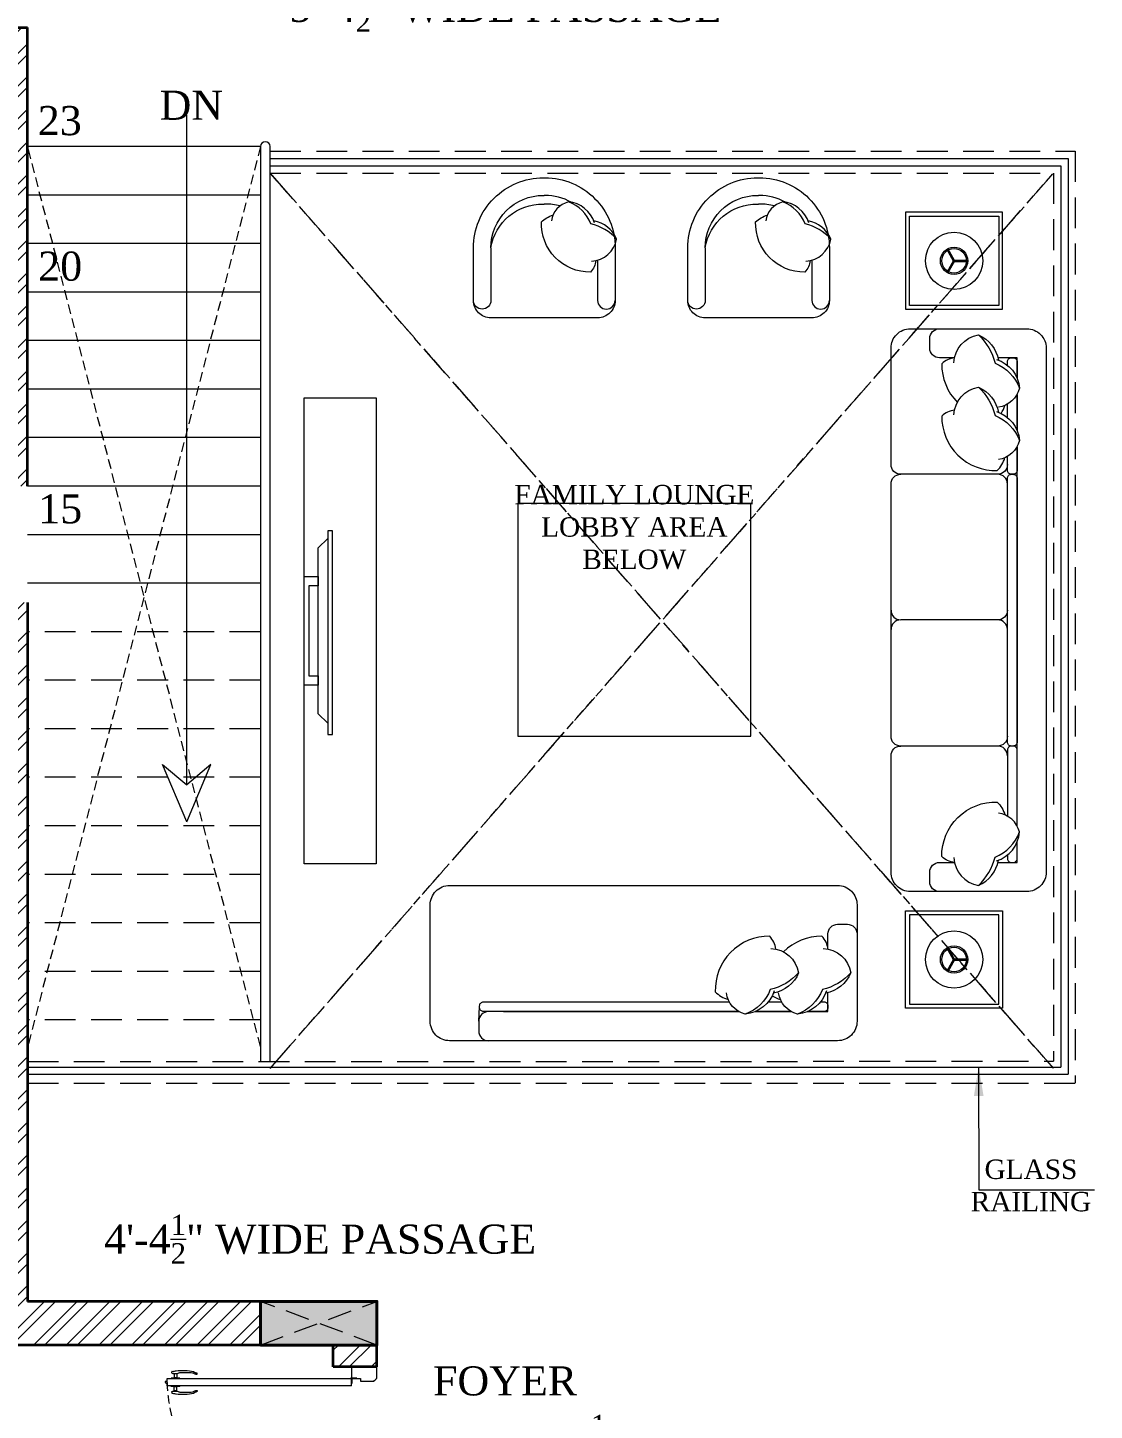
# Model space of a CAD drawing. Header units: inches. Extents: x -61 to 4103, y -308 to 989.
# Drawn here: x 1515.7 to 1735.7, y 253.7 to 538.7 of the extents above; entities that cross this region are included whole.
import ezdxf

# ---------------------------------------------------------------- set-up
doc = ezdxf.new("R2010")
doc.units = ezdxf.units.IN
for name, pattern in [('$0$$0$$0$HIDDEN', [9.525, 6.35, -3.175]), ('$2$$0$HIDDEN', [0.375, 0.25, -0.125]), ('AR-01-R0-COLUMN LAYOUT$0$$0$HIDDEN', [0.375, 0.25, -0.125]), ('AR-01-R0-COLUMN LAYOUT$0$$2$$0$HIDDEN', [0.375, 0.25, -0.125])]:
    doc.linetypes.add(name, pattern=pattern)
doc.layers.get('0').update_dxf_attribs({"lineweight": 0})
for name, color, linetype, lineweight in [('A-DOOR', 34, 'Continuous', 13), ('A-HATCH', 8, 'Continuous', 0), ('A-HIDDEN', 8, '$2$$0$HIDDEN', 9), ('A-RAILING', 120, 'Continuous', 13), ('A-STAIR', 5, 'Continuous', 9), ('A-TEXT', 2, 'Continuous', 13), ('A-WALL', 1, 'Continuous', 35), ('AR-01-R0-COLUMN LAYOUT$0$A-HIDDEN', 8, 'AR-01-R0-COLUMN LAYOUT$0$$2$$0$HIDDEN', 9), ('AR-01-R0-COLUMN LAYOUT$0$S-COLUMN FIRST FLOOR', 6, 'Continuous', 40), ('AR-01-R0-COLUMN LAYOUT$0$S-COLUMN GROUND FLOOR', 6, 'Continuous', 40), ('AR-01-R0-COLUMN LAYOUT$0$S-COLUMN HATCH FIRST FLOOR', 8, 'Continuous', 9), ('AR-01-R0-COLUMN LAYOUT$0$S-COLUMN HATCH GROUND FLOOR', 8, 'Continuous', 9), ('AR-01-R0-COLUMN LAYOUT$0$S-COLUMN S.F. HIDDEN', 8, 'AR-01-R0-COLUMN LAYOUT$0$$0$HIDDEN', 9)]:
    doc.layers.add(name, color=color, linetype=linetype, lineweight=lineweight)
doc.layers.add('A-FURNITURE', color=35, linetype='Continuous', lineweight=13, true_color=0xab6a54)
doc.styles.add('$1$$0$STYLE1', font='romantic.ttf', dxfattribs={"height": 6})
doc.styles.get("Standard").update_dxf_attribs({"font": 'arial.ttf', "height": 9})
doc.dimstyles.get("Standard").update_dxf_attribs({"dimtxt": 18, "dimasz": 6, "dimexe": 0, "dimexo": 6, "dimgap": 0.09, "dimtad": 0, "dimtih": 1, "dimtoh": 1, "dimdec": 1, "dimzin": 0, "dimdsep": 46, "dimlunit": 4, "dimtxsty": 'Standard', "dimblk": 'OBLIQUE', "dimcen": 0.09, "dimclrd": 256, "dimclre": 256, "dimclrt": 256, "dimadec": 0, "dimazin": 0, "dimtfac": 1, "dimtdec": 1, "dimtofl": 0, "dimtmove": 1, "dimatfit": 3, "dimfxl": 1, "dimtolj": 1, "dimtzin": 0, "dimlwd": -1, "dimlwe": -1, "dimarcsym": 0})
pattern_1 = [(45, (1377.729, -0.0001), (-3.367596, 3.367596), []), (45, (1379.974, -0.0001), (-3.367596, 3.367596), [])]

# ---------------------------------------------------------------- blocks, each defined once
blk = doc.blocks.new('$1$$0$handle_')
for p, q in [((-0.75, 0), (0.75, 0)), ((-3.84, -0.87), (-3.85, -0.92)), ((-0.75, -0.13), (-0.75, 0)), ((-0.75, -0.13), (0.75, -0.13)), ((-0.31, -0.13), (-0.31, -0.13)), ((0.3, -0.96), (-0.3, -0.96)), ((-0.29, -0.15), (0.29, -0.15)), ((-0.25, -0.9), (-0.25, -0.15)), ((-0.25, -0.9), (0.25, -0.9)), ((0.25, -0.9), (0.25, -0.15)), ((0.3, -0.96), (0.34, -0.95)), ((0.31, -0.13), (0.31, -0.13)), ((0.65, -1.05), (0.65, -1.23)), ((0.75, -0.13), (0.75, 0))]:
    blk.add_line(p, q)
for centre, radius, start, end in [((-3.78, -0.93), 0.0769, 167.6781, 262.0686), ((-3.77, -0.88), 0.0769, 88.2493, 167.6781), ((-0.3, -1.42), 0.464, 90.2821, 130.7273), ((-0.29, -0.13), 0.0185, 180, 270), ((-0.25, -0.96), 0.0532, 90, 180), ((0.25, -0.96), 0.0532, 0, 90), ((0.29, -0.13), 0.0185, 270, 360), ((0.42, -1.42), 0.478, 67.3956, 98.7522), ((0.57, -1.23), 0.0769, 278.1759, 360), ((0.57, -1.05), 0.0769, 360, 67.3956)]:
    blk.add_arc(centre, radius, start, end)
for points, knots in [([(0.58, -1.31), (0.24, -1.36), (-0.53, -1.5), (-2.81, -1.58), (-3.62, -1.04), (-3.78, -1.01), (-3.79, -1.01)], [0.064651, 0.064651, 0.064651, 0.064651, 0.450521, 1.832326, 2.246212, 2.27179, 2.27179, 2.27179, 2.27179]), ([(-0.6, -1.07), (-0.61, -1.07), (-0.62, -1.07), (-0.77, -1.09), (-0.93, -1.1), (-2.42, -1.12), (-2.75, -1.11), (-3.06, -1.04), (-3.11, -1.02), (-3.21, -0.99), (-3.25, -0.97), (-3.37, -0.91), (-3.43, -0.88), (-3.56, -0.84), (-3.61, -0.82), (-3.7, -0.81), (-3.73, -0.81), (-3.77, -0.81)], [0.667145, 0.667145, 0.667145, 0.667145, 0.681098, 0.681098, 1.004571, 1.004571, 1.651515, 1.651515, 1.812419, 1.812419, 1.988171, 1.988171, 2.163922, 2.163922, 2.251194, 2.251194, 2.323653, 2.323653, 2.323653, 2.323653])]:
    blk.add_open_spline(points, degree=3, knots=knots)
blk = doc.blocks.new("$1$$0$d3'")
at = {"layer": 'A-DOOR'}
for p, q in [((-3.36, 4.49), (-3.36, 37.09)), ((-2.11, 37.09), (-3.36, 37.09)), ((-2.58, 37.09), (-2.58, 37.43)), ((-2.11, 4.49), (-2.11, 37.09)), ((-36, 0), (-36, 4.4)), ((-34.03, 4.4), (-36, 4.4)), ((-34.03, 4.4), (-34.03, 2.9)), ((-34.03, 2.9), (-33.53, 2.9)), ((-33.53, 2.9), (-33.53, 0.5)), ((-3.36, 4.49), (-2.11, 4.49)), ((-2.03, 2.9), (-2.53, 2.9)), ((-2.53, 2.9), (-2.53, 0.5)), ((-2.03, 4.4), (-2.03, 2.9)), ((-2, 4.4), (0, 4.4)), ((-0.75, 4.4), (-0.75, 4.4)), ((-0.75, 4.4), (-0.75, 4.4)), ((0, 0), (0, 4.4)), ((-34.03, 0), (-36, 0)), ((-34.03, 0.14), (-34.03, 0)), ((-33.53, 0.5), (-33.67, 0.5)), ((-2.53, 0.5), (-2.4, 0.5)), ((-2.03, 0.14), (-2.03, 0)), ((-2.03, 0), (0, 0))]:
    blk.add_line(p, q, dxfattribs=at)
at = {"layer": 'A-DOOR', "lineweight": -3}
for p, q in [((-35.5, 4.4), (-35.5, 4.4)), ((-2.08, 4.49), (-2.95, 4.49)), ((-2.95, 4.47), (-2.95, 4.49)), ((-2.08, 4.47), (-2.95, 4.47)), ((-2.02, 4.41), (-2.02, 3.54)), ((-2.02, 3.54), (-2, 3.54)), ((-2, 4.41), (-2, 3.54))]:
    blk.add_line(p, q, dxfattribs=at)
blk.add_circle((-2.02, 4.47), 0.0663, dxfattribs=at)
at = {"layer": 'A-DOOR', "linetype": '$2$$0$HIDDEN', "ltscale": 6}
blk.add_arc((-1.47, 4.55), 32.56, 92.2361, 180.2684, dxfattribs=at)
at = {"layer": 'A-DOOR'}
for centre, radius, start, end in [((-2.58, 37.09), 0.337, 90, 180), ((-34.03, 0.5), 0.362, 270, 0), ((-2.03, 0.5), 0.362, 180, 270)]:
    blk.add_arc(centre, radius, start, end, dxfattribs=at)
at = {"layer": 'A-DOOR', "extrusion": (0, 0, -1), "zscale": -1, "rotation": 90}
blk.add_blockref('$1$$0$handle_', (3.36, 35.59), dxfattribs=at)
at = {"layer": 'A-DOOR', "rotation": 90}
blk.add_blockref('$1$$0$handle_', (-2.11, 35.59), dxfattribs=at)
blk = doc.blocks.new('$0$A$C067A41F5')
for p, q in [((117, 200.6), (116.81, 197.6)), ((18.89, 187.92), (20.3, 190.37)), ((19.11, 187.8), (20.52, 190.24)), ((19, 187.99), (16.18, 187.99)), ((19, 187.73), (16.18, 187.73)), ((18.89, 187.8), (20.3, 185.35)), ((19.11, 187.92), (20.52, 185.48)), ((18.89, 43.92), (20.3, 46.37)), ((19.11, 43.8), (20.52, 46.24)), ((19, 43.99), (16.18, 43.99)), ((19, 43.73), (16.18, 43.73)), ((18.89, 43.8), (20.3, 41.35)), ((19.11, 43.92), (20.52, 41.48))]:
    blk.add_line(p, q)
for points in [[(127, 176.6, -0.414214), (123, 172.6), (123, 172.6, 0.317837), (123, 172.6, -0.414214), (123, 172.6), (123, 172.6, 1.186185), (123, 172.6, -0.414214), (123, 172.6), (43, 172.6, -0.414214), (39, 176.6), (39, 200.6, -0.414214), (43, 204.6), (123, 204.6, -0.414214), (127, 200.6)], [(28, 173.86, -0.414214), (32, 169.86), (32, 145.86, -0.414214), (30, 143.86, -0.414214), (32, 141.86), (32, 89.86, -0.414214), (30, 87.86, -0.414214), (32, 85.86), (32, 61.86, -0.414214), (28, 57.86), (4, 57.86, -0.414214), (0, 61.86), (0, 169.86, -0.414214), (4, 173.86)], [(6, 88.66), (6, 143.06, -0.414214), (6.8, 143.86), (7.2, 143.86, -0.414214), (8, 143.06), (8, 88.66, -0.414214), (7.2, 87.86), (6.8, 87.86, -0.414214)]]:
    blk.add_lwpolyline(points, format="xyb", close=True)
for points in [[(111.9, 198.6), (115, 198.6, 0.414214), (117, 200.6), (117, 202.6, 0.414214), (115, 204.6)], [(40.27, 190.62, -0.14773), (46.12, 194.06, -0.213343), (51.28, 199.1, -0.178662)], [(46.53, 196.6), (45.8, 196.6, -0.414214), (45, 197.4), (45, 197.8, -0.414214), (45.8, 198.6)], [(49.21, 198.6), (45, 198.6), (45, 194.67, -0.414214)], [(45.31, 194.33, -0.306663), (51.28, 199.1, -0.30633), (55.17, 194.75, 0.872847)], [(45.8, 198.6), (49.21, 198.6, -0.414214)], [(51.05, 190.62, -0.14773), (56.89, 194.06, -0.213343), (62.05, 199.1, -0.178662)], [(52.53, 198.6), (59.98, 198.6, -0.414214)], [(56.08, 194.33, -0.306663), (62.05, 199.1, -0.30633), (65.95, 194.75, 0.872847)], [(63.31, 198.6), (116.01, 198.6, -0.414214), (116.81, 197.8), (116.81, 197.4, -0.414214), (116.01, 196.6), (65.32, 196.6, -0.414214)], [(46, 185.58, -0.356772), (40.27, 190.62, -0.249542), (45.47, 194.78, 9.61688)], [(56.78, 185.58, -0.356772), (51.05, 190.62, -0.249542), (56.24, 194.78, 9.61688)], [(57.3, 196.6), (54.55, 196.6, -0.414214)], [(56.48, 195.32, 0.071865), (54.8, 196.1, -7.115464)], [(55.77, 185.7, 0.165541), (57.01, 183.06, 0.425989), (68.24, 194.52, 0.121523), (65.57, 196.1, -7.115464)], [(45, 185.7), (45, 182.6, -0.414214), (43, 180.6), (41, 180.6, -0.414214), (39, 182.6)], [(45, 185.7, 0.165541), (46.23, 183.06, 0.200231), (54.17, 186.28, 0.121523)], [(22, 173.86, -0.414214), (24, 171.86), (24, 169.86, -0.414214), (22, 167.86), (18.9, 167.86)], [(13.98, 172.59, 0.14773), (10.54, 166.74, 0.213343), (5.5, 161.58)], [(19.02, 166.86, 0.356772), (13.98, 172.59, 0.249542), (9.83, 167.4)], [(10.27, 167.55, 0.306663), (5.5, 161.58, 0.30633), (9.86, 157.69)], [(8, 166.33), (8, 167.06, 0.414214), (7.2, 167.86), (6.8, 167.86, 0.414214), (6, 167.06)], [(6, 167.06), (6, 163.65, 0.412535)], [(18.9, 167.86, -0.165541), (21.54, 166.63, -0.425989), (10.09, 155.4, -0.121523), (8.51, 158.06)], [(6, 160.33), (6, 144.66, 0.414214), (6.8, 143.86), (7.2, 143.86, 0.414214), (8, 144.66), (8, 158.31, 0.412652)], [(8, 145.86, 0.414214), (10, 143.86), (30, 143.86, 0.415249)], [(8, 141.86, -0.414214), (10, 143.86)], [(8, 119.86, 0.414214), (10, 117.86)], [(8, 115.86, -0.414214), (10, 117.86), (30, 117.86, -0.41732)], [(8, 89.86, 0.414214), (10, 87.86)], [(6, 82.17), (6, 87.06, -0.414214), (6.8, 87.86), (7.2, 87.86, -0.414214), (8, 87.06), (8, 84.18, -0.126313)], [(8, 85.86, -0.414214), (10, 87.86), (30, 87.86, -0.41732)], [(18.9, 74.63, 0.165541), (21.54, 75.87, 0.425989), (10.09, 87.1, 0.121523), (8.51, 84.43)], [(10.27, 74.95, -0.306663), (5.5, 80.91, -0.30633), (9.86, 84.81)], [(13.98, 69.91, -0.14773), (10.54, 75.75, -0.213343), (5.5, 80.91)], [(6, 71.4), (6, 78.84, -0.414747)], [(8, 76.16), (8, 73.41, -0.414599)], [(9.29, 75.34, 0.071865), (8.51, 73.66)], [(19.02, 75.64, -0.356772), (13.98, 69.91, -0.249542), (9.83, 75.1)], [(10.27, 64.17, -0.306663), (5.5, 70.14, -0.30633), (9.86, 74.03)], [(18.9, 63.86, 0.165541), (21.54, 65.09, 0.200231), (18.32, 73.03)], [(13.98, 59.13, -0.14773), (10.54, 64.98, -0.213343), (5.5, 70.14)], [(6, 68.07), (6, 63.86), (9.93, 63.86, -0.414352)], [(6, 64.66), (6, 68.07, -0.414469)], [(8, 65.39), (8, 64.66, -0.414214), (7.2, 63.86), (6.8, 63.86, -0.414214), (6, 64.66)], [(19.02, 64.86, -0.356772), (13.98, 59.13, -0.249542), (9.83, 64.33)], [(18.9, 63.86), (22, 63.86, -0.414214), (24, 61.86), (24, 59.86, -0.414214), (22, 57.86)], [(59.31, 55.62), (70.31, 55.62, -0.414214), (73.91, 52.01), (73.91, 41.19, -0.414214), (59.49, 26.77), (59.31, 26.77), (59.13, 26.77, -0.414214), (44.7, 41.19), (44.7, 52.01, -0.414214), (48.31, 55.62), (59.31, 55.62)], [(103.49, 55.62), (114.49, 55.62, -0.414214), (118.1, 52.01), (118.1, 41.19, -0.414214), (103.67, 26.77), (103.49, 26.77), (103.31, 26.77, -0.414214), (88.88, 41.19), (88.88, 52.01, -0.414214), (92.49, 55.62), (103.49, 55.62)], [(48.31, 43.72), (48.31, 52.01, 0.414214), (46.5, 53.81), (46.5, 53.81, 0.414214), (44.7, 52.01)], [(70.31, 41.19), (70.31, 52.01, -0.414214), (72.11, 53.81), (72.11, 53.81, -0.414214), (73.91, 52.01)], [(92.49, 43.72), (92.49, 52.01, 0.414214), (90.69, 53.81), (90.69, 53.81, 0.414214), (88.88, 52.01)], [(114.49, 41.19), (114.49, 52.01, -0.414214), (116.29, 53.81), (116.29, 53.81, -0.414214), (118.1, 52.01)], [(48.66, 43.81, -0.165541), (49.78, 46.19, -0.425989), (59.91, 35.86, -0.121523), (57.5, 34.44, 7.115464)], [(92.85, 43.81, -0.165541), (93.96, 46.19, -0.425989), (104.09, 35.86, -0.121523), (101.69, 34.44, 7.115464)], [(49.57, 43.92, 0.356772), (44.41, 39.37, 0.249542), (49.09, 35.63, -9.61688)], [(93.75, 43.92, 0.356772), (88.59, 39.37, 0.249542), (93.27, 35.63, -9.61688)], [(70.31, 41.19, -0.372719), (59.49, 32.18), (59.31, 32.18)], [(70.31, 41.19, -0.414214), (59.49, 30.37), (59.31, 30.37)], [(114.49, 41.19, -0.372719), (103.67, 32.18), (103.49, 32.18)], [(114.49, 41.19, -0.414214), (103.67, 30.37), (103.49, 30.37)], [(44.41, 39.37, 0.14773), (49.68, 36.27, 0.213343), (54.33, 31.73, 0.178662)], [(88.59, 39.37, 0.14773), (93.86, 36.27, 0.213343), (98.51, 31.73, 0.178662)], [(48.95, 36.03, 0.306663), (54.33, 31.73, 0.30633), (57.84, 35.65, -0.872847)], [(93.13, 36.03, 0.306663), (98.51, 31.73, 0.30633), (102.02, 35.65, -0.872847)], [(53.76, 31.8, 0.130591), (59.13, 30.37), (59.31, 30.37)], [(56.05, 32.56, 0.072384), (59.13, 32.18), (59.31, 32.18)], [(97.94, 31.8, 0.130591), (103.31, 30.37), (103.49, 30.37)], [(100.23, 32.56, 0.072384), (103.31, 32.18), (103.49, 32.18)]]:
    blk.add_lwpolyline(points, format="xyb")
for points in [[(29, 197.86), (29, 177.86), (9, 177.86), (9, 197.86)], [(28.2, 178.66), (28.2, 197.06), (9.8, 197.06), (9.8, 178.66)], [(108.92, 93.86), (108.92, 141.86), (60.92, 141.86), (60.92, 93.86)], [(29, 33.86), (29, 53.86), (9, 53.86), (9, 33.86)], [(28.2, 53.06), (28.2, 34.66), (9.8, 34.66), (9.8, 53.06)]]:
    blk.add_lwpolyline(points, close=True)
for points in [[(59.98, 198.6), (52.53, 198.6)], [(111.9, 198.6), (63.31, 198.6)], [(9.93, 167.86), (6, 167.86), (6, 163.65)], [(6, 160.33), (6, 82.17)], [(6, 78.84), (6, 71.4)]]:
    blk.add_lwpolyline(points)
for centre, radius in [((19, 187.86), 5.9), ((19, 187.86), 2.82), ((19, 187.86), 2.53), ((19, 43.86), 5.9), ((19, 43.86), 2.82), ((19, 43.86), 2.53)]:
    blk.add_circle(centre, radius)
for centre, start, end in [((30, 119.86), 270, 0), ((30, 115.86), 0, 90)]:
    blk.add_arc(centre, 2, start, end)
blk = doc.blocks.new('_Oblique')
at = {"color": 0, "linetype": 'ByBlock', "lineweight": -2}
blk.add_line((-0.5, -0.5), (0.5, 0.5), dxfattribs=at)
blk = doc.blocks.new('A$C06385EDA')
at = {"color": 2}
for p, q in [((0, 10), (4.17, 5)), ((11.84, 5), (0, 10)), ((0, 0), (4.17, 5)), ((11.84, 5), (0, 0))]:
    blk.add_line(p, q, dxfattribs=at)

msp = doc.modelspace()

# ---------------------------------------------------------------- hatches: boundary and pattern name
at = {"layer": 'A-HATCH'}
h = msp.add_hatch(dxfattribs=at)
h.set_pattern_fill('ANSI32', color=256, scale=0.5)
h.set_pattern_definition(pattern_1)
edge = h.paths.add_edge_path()
edge.add_line((1491.73, 931.69), (1491.73, 936.19))
edge.add_line((1491.73, 936.19), (1377.73, 936.19))
edge.add_line((1377.73, 936.19), (1377.73, -0.19))
edge.add_line((1377.73, -0.19), (1382.23, -0.19))
edge.add_line((1382.23, -0.19), (1382.23, 24))
edge.add_line((1382.23, 24), (1386.73, 24))
edge.add_line((1386.73, 24), (1386.73, 267.19))
edge.add_line((1386.73, 267.19), (1382.23, 267.19))
edge.add_line((1382.23, 267.19), (1382.23, 285.19))
edge.add_line((1382.23, 285.19), (1386.73, 285.19))
edge.add_line((1386.73, 285.19), (1386.73, 420.19))
edge.add_line((1386.73, 420.19), (1382.23, 420.19))
edge.add_line((1382.23, 420.19), (1382.23, 438.19))
edge.add_line((1382.23, 438.19), (1386.73, 438.19))
edge.add_line((1386.73, 438.19), (1386.73, 538.69))
edge.add_line((1386.73, 538.69), (1442.23, 538.69))
edge.add_line((1442.23, 538.69), (1442.23, 501.19))
edge.add_line((1442.23, 501.19), (1506.73, 501.19))
edge.add_line((1506.73, 501.19), (1506.73, 480.19))
edge.add_line((1506.73, 480.19), (1511.23, 480.19))
edge.add_line((1511.23, 480.19), (1511.23, 444.19))
edge.add_line((1511.23, 444.19), (1515.73, 444.19))
edge.add_line((1515.73, 444.19), (1515.73, 538.69))
edge.add_line((1515.73, 538.69), (1506.73, 538.69))
edge.add_line((1506.73, 538.69), (1506.73, 510.19))
edge.add_line((1506.73, 510.19), (1446.73, 510.19))
edge.add_line((1446.73, 510.19), (1446.73, 544.69))
edge.add_line((1446.73, 544.69), (1442.23, 544.69))
edge.add_line((1442.23, 544.69), (1442.23, 543.19))
edge.add_line((1442.23, 543.19), (1386.73, 543.19))
edge.add_line((1386.73, 543.19), (1386.73, 573.19))
edge.add_line((1386.73, 573.19), (1382.23, 573.19))
edge.add_line((1382.23, 573.19), (1382.23, 603.19))
edge.add_line((1382.23, 603.19), (1386.73, 603.19))
edge.add_line((1386.73, 603.19), (1386.73, 783.19))
edge.add_line((1386.73, 783.19), (1382.23, 783.19))
edge.add_line((1382.23, 783.19), (1382.23, 792.19))
edge.add_line((1382.23, 792.19), (1386.73, 792.19))
edge.add_line((1386.73, 792.19), (1386.73, 919.69))
edge.add_line((1386.73, 919.69), (1382.23, 919.69))
edge.add_line((1382.23, 919.69), (1382.23, 931.69))
edge.add_line((1382.23, 931.69), (1391.23, 931.69))
edge.add_line((1391.23, 931.69), (1391.23, 927.19))
edge.add_line((1391.23, 927.19), (1400.23, 927.19))
edge.add_line((1400.23, 927.19), (1400.23, 931.69))
edge.add_line((1400.23, 931.69), (1473.73, 931.69))
edge.add_line((1473.73, 931.69), (1473.73, 927.19))
edge.add_line((1473.73, 927.19), (1482.73, 927.19))
edge.add_line((1482.73, 927.19), (1482.73, 931.69))
edge.add_line((1482.73, 931.69), (1491.73, 931.69))
h = msp.add_hatch(dxfattribs=at)
h.set_pattern_fill('ANSI32', color=256, scale=0.5)
h.set_pattern_definition(pattern_1)
h.paths.add_polyline_path([(1515.73, 420.19), (1506.73, 420.19), (1506.73, 276.19), (1464.73, 276.19), (1464.73, 267.19), (1563.73, 267.19), (1563.73, 276.19), (1515.73, 276.19)])
h = msp.add_hatch(dxfattribs=at)
h.set_pattern_fill('ANSI32', color=256, scale=0.5)
h.set_pattern_definition([(45, (1377.729, -0.0001), (-3.367596, 3.367596), []), (45, (1379.974, -0.0001), (-3.367596, 3.367596), [])])
h.paths.add_polyline_path([(1587.73, 267.19), (1578.73, 267.19), (1578.73, 262.69), (1587.73, 262.69)])
at = {"layer": 'AR-01-R0-COLUMN LAYOUT$0$S-COLUMN HATCH FIRST FLOOR', "linetype": 'ByBlock'}
h = msp.add_hatch(color=256, dxfattribs=at)
h.dxf.hatch_style = 1
h.paths.add_polyline_path([(1563.73, 276.19), (1587.73, 276.19), (1587.73, 267.19), (1563.73, 267.19)])
at = {"layer": 'AR-01-R0-COLUMN LAYOUT$0$S-COLUMN HATCH GROUND FLOOR', "linetype": 'ByBlock'}
msp.add_hatch(color=256, dxfattribs=at).paths.add_polyline_path([(1587.73, 276.19), (1563.73, 276.19), (1563.73, 267.19), (1587.73, 267.19)])

# ---------------------------------------------------------------- linework, layer by layer
at = {"layer": 'A-FURNITURE'}
for points in [[(1572.73, 462.39), (1587.58, 462.39), (1587.58, 366.39), (1572.73, 366.39)], [(1577.62, 393), (1578.6, 393), (1578.6, 435), (1577.62, 435)], [(1575.66, 403.17), (1572.73, 403.17), (1572.73, 425.6), (1575.66, 425.6), (1575.66, 423.65), (1573.71, 423.65), (1573.71, 405.13), (1575.66, 405.13)]]:
    msp.add_lwpolyline(points, close=True, dxfattribs=at)
msp.add_lwpolyline([(1577.62, 433.43), (1577.62, 395.34), (1575.66, 397.3), (1575.66, 431.47), (1577.62, 433.43)], dxfattribs=at)
at = {"layer": 'A-HIDDEN', "linetype": '$0$$0$$0$HIDDEN'}
for p, q in [((1565.73, 513.23), (1731.73, 513.23)), ((1731.73, 513.23), (1731.73, 321.17)), ((1565.73, 508.73), (1727.23, 508.73)), ((1727.23, 324.23), (1565.73, 508.73)), ((1565.73, 324.19), (1727.23, 508.73)), ((1727.23, 508.73), (1727.23, 325.67)), ((1515.73, 325.61), (1727.23, 325.67)), ((1515.73, 321.17), (1731.73, 321.17))]:
    msp.add_line(p, q, dxfattribs=at)
at = {"layer": 'A-RAILING'}
for p, q in [((1563.73, 514.19), (1563.73, 325.62)), ((1565.73, 325.63), (1565.73, 514.19)), ((1565.73, 511.73), (1730.23, 511.73)), ((1565.73, 510.23), (1728.73, 510.23)), ((1728.73, 510.23), (1728.73, 324.48)), ((1730.23, 511.73), (1730.23, 322.98)), ((1515.73, 324.48), (1728.73, 324.48)), ((1515.73, 322.98), (1730.23, 322.98))]:
    msp.add_line(p, q, dxfattribs=at)
msp.add_arc((1564.73, 514.19), 1, 0, 180, dxfattribs=at)
at = {"layer": 'A-STAIR'}
for p, q in [((1563.73, 514.19), (1515.73, 514.19)), ((1563.73, 504.19), (1515.73, 504.19)), ((1563.73, 494.19), (1515.73, 494.19)), ((1563.73, 484.19), (1515.73, 484.19)), ((1563.73, 474.19), (1515.73, 474.19)), ((1563.73, 464.19), (1515.73, 464.19)), ((1563.73, 454.19), (1515.73, 454.19)), ((1563.73, 444.19), (1515.73, 444.19)), ((1563.73, 434.19), (1515.73, 434.19)), ((1563.73, 424.19), (1515.73, 424.19))]:
    msp.add_line(p, q, dxfattribs=at)
at = {"layer": 'A-STAIR', "linetype": '$0$$0$$0$HIDDEN'}
for p, q in [((1563.73, 414.19), (1515.73, 414.19)), ((1563.73, 404.19), (1515.73, 404.19)), ((1563.73, 394.19), (1515.73, 394.19)), ((1563.73, 384.19), (1515.73, 384.19)), ((1563.73, 374.19), (1515.73, 374.19)), ((1563.73, 364.19), (1515.73, 364.19)), ((1563.73, 354.19), (1515.73, 354.19)), ((1563.73, 344.19), (1515.73, 344.19)), ((1563.73, 334.19), (1515.73, 334.19))]:
    msp.add_line(p, q, dxfattribs=at)
at = {"layer": 'A-TEXT'}
msp.add_line((1548.52, 382.66), (1548.52, 520.75), dxfattribs=at)
at = {"layer": 'A-WALL'}
for p, q in [((1506.73, 538.69), (1515.73, 538.69)), ((1515.73, 444.19), (1515.73, 538.69)), ((1515.73, 420.24), (1515.73, 276.19)), ((1578.73, 262.69), (1578.73, 267.19)), ((1587.73, 262.69), (1587.73, 267.19)), ((1587.73, 262.69), (1578.73, 262.69))]:
    msp.add_line(p, q, dxfattribs=at)
at = {"layer": 'A-WALL', "ltscale": 0.01}
for p, q in [((1563.73, 276.19), (1515.73, 276.19)), ((1563.73, 267.19), (1464.73, 267.19))]:
    msp.add_line(p, q, dxfattribs=at)
at = {"layer": 'AR-01-R0-COLUMN LAYOUT$0$A-HIDDEN', "ltscale": 8}
for p, q in [((1563.73, 514.19), (1515.73, 328.67)), ((1563.73, 328.69), (1515.73, 514.19)), ((1727.23, 324.23), (1565.73, 508.73)), ((1565.73, 324.19), (1727.23, 508.73))]:
    msp.add_line(p, q, dxfattribs=at)
at = {"layer": 'AR-01-R0-COLUMN LAYOUT$0$S-COLUMN FIRST FLOOR', "linetype": 'ByBlock'}
msp.add_lwpolyline([(1563.73, 276.19), (1587.73, 276.19), (1587.73, 267.19), (1563.73, 267.19)], close=True, dxfattribs=at)
at = {"layer": 'AR-01-R0-COLUMN LAYOUT$0$S-COLUMN GROUND FLOOR', "linetype": 'ByBlock'}
msp.add_lwpolyline([(1563.73, 276.19), (1587.73, 276.19), (1587.73, 267.19), (1563.73, 267.19)], close=True, dxfattribs=at)
at = {"layer": 'AR-01-R0-COLUMN LAYOUT$0$S-COLUMN S.F. HIDDEN', "ltscale": 20}
for p, q in [((1563.73, 267.19), (1587.73, 276.19)), ((1587.73, 267.19), (1563.73, 276.19))]:
    msp.add_line(p, q, dxfattribs=at)
msp.add_lwpolyline([(1563.73, 276.19), (1587.73, 276.19), (1587.73, 267.19), (1563.73, 267.19)], close=True, dxfattribs=at)

# ---------------------------------------------------------------- block references
at = {"layer": 'A-DOOR', "xscale": 1.166666666671517, "yscale": 1.166666666671517, "zscale": 1.166666666671518, "rotation": 90}
msp.add_blockref("$1$$0$d3'", (1587.73, 262.69), dxfattribs=at)
at = {"layer": 'A-FURNITURE', "rotation": 180}
msp.add_blockref('$0$A$C067A41F5', (1725.73, 534.5), dxfattribs=at)
at = {"layer": 'A-TEXT', "rotation": 270}
msp.add_blockref('A$C06385EDA', (1543.52, 386.83), dxfattribs=at)

# ---------------------------------------------------------------- texts
at = {"layer": 'A-TEXT', "char_height": 6, "attachment_point": 5, "rotation": 359.9999, "style": '$1$$0$STYLE1'}
for s, insert, width in [('\\A1;5\'-4{\\H0.7x;\\S1/2;}" WIDE PASSAGE', (1614.18, 542.87), 87.7109), ('\\A1;4\'-4{\\H0.7x;\\S1/2;}" WIDE PASSAGE', (1576.03, 289.02), 93.3151)]:
    msp.add_mtext(s, dxfattribs=dict(at, insert=insert, width=width))
at = {"layer": 'A-TEXT', "attachment_point": 5, "style": '$1$$0$STYLE1'}
for s, insert, char_height, width in [('\\A1;DN', (1549.48, 522.69), 6, 11.0096), ('\\A1;23', (1522.36, 519.49), 6, 14.4795), ('\\A1;20', (1522.44, 489.49), 6, 14.4795), ('\\A1;15', (1522.44, 439.49), 6, 14.4795), ('\\A1;FAMILY LOUNGE LOBBY AREA\\PBELOW', (1640.81, 435.74), 4, 51.4315), ('\\A1;GLASS RAILING', (1722.58, 300.05), 4, 28.1169), ('\\A1;FOYER\\P18\'-4"X9\'-7{\\H0.7x;\\S1/2;}"', (1614.16, 252.76), 6, 88.494)]:
    msp.add_mtext(s, dxfattribs=dict(at, insert=insert, char_height=char_height, width=width))

# ---------------------------------------------------------------- leaders
at = {"layer": 'A-TEXT'}
msp.add_leader([(1711.8, 324.54), (1711.87, 299.17), (1735.66, 299.17)], dimstyle='Standard', override={"dimtxt": 9, "dimtih": 0, "dimtoh": 0, "dimfxl": 2, "dimfxlon": 1}, dxfattribs=at)

doc.saveas('drawing.dxf')
